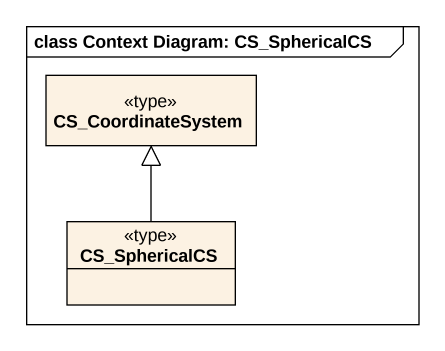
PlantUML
@startuml
mainframe class Context Diagram: CS_SphericalCS
hide circle
hide empty members
class CS_CoordinateSystem <<type>>
class CS_SphericalCS <<type>>
CS_SphericalCS -up-|> CS_CoordinateSystem
@enduml
